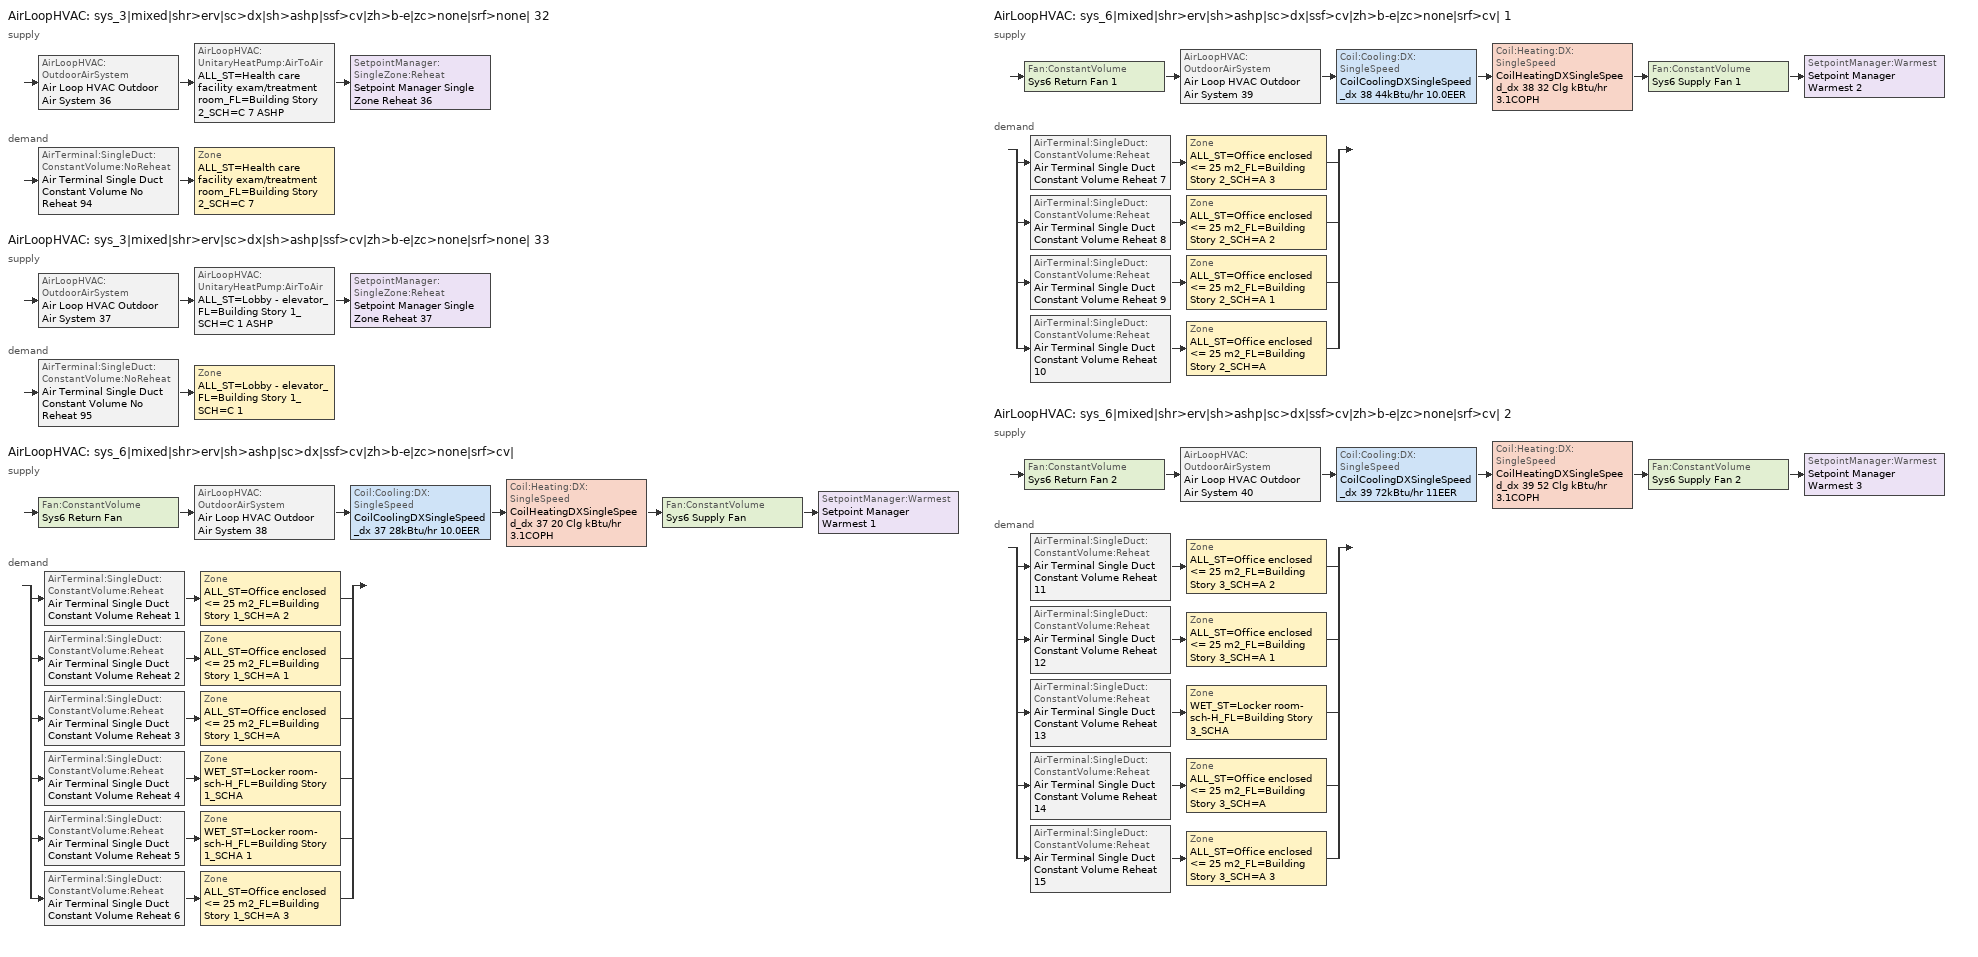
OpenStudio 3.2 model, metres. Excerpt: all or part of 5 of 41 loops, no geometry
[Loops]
AirLoopHVAC 'sys_3|mixed|shr>erv|sc>dx|sh>ashp|ssf>cv|zh>b-e|zc>none|srf>none| 32'
 supply: AirLoopHVAC:OutdoorAirSystem 'Air Loop HVAC Outdoor Air System 36' > AirLoopHVAC:UnitaryHeatPump:AirToAir 'ALL_ST=Health care facility exam/treatment room_FL=Building Story 2_SCH=C 7 ASHP' > SetpointManager:SingleZone:Reheat 'Setpoint Manager Single Zone Reheat 36'
 demand: AirTerminal:SingleDuct:ConstantVolume:NoReheat 'Air Terminal Single Duct Constant Volume No Reheat 94' > Zone 'ALL_ST=Health care facility exam/treatment room_FL=Building Story 2_SCH=C 7'
AirLoopHVAC 'sys_3|mixed|shr>erv|sc>dx|sh>ashp|ssf>cv|zh>b-e|zc>none|srf>none| 33'
 supply: AirLoopHVAC:OutdoorAirSystem 'Air Loop HVAC Outdoor Air System 37' > AirLoopHVAC:UnitaryHeatPump:AirToAir 'ALL_ST=Lobby - elevator_FL=Building Story 1_SCH=C 1 ASHP' > SetpointManager:SingleZone:Reheat 'Setpoint Manager Single Zone Reheat 37'
 demand: AirTerminal:SingleDuct:ConstantVolume:NoReheat 'Air Terminal Single Duct Constant Volume No Reheat 95' > Zone 'ALL_ST=Lobby - elevator_FL=Building Story 1_SCH=C 1'
AirLoopHVAC 'sys_6|mixed|shr>erv|sh>ashp|sc>dx|ssf>cv|zh>b-e|zc>none|srf>cv|'
 supply: Fan:ConstantVolume 'Sys6 Return Fan' > AirLoopHVAC:OutdoorAirSystem 'Air Loop HVAC Outdoor Air System 38' > Coil:Cooling:DX:SingleSpeed 'CoilCoolingDXSingleSpeed_dx 37 28kBtu/hr 10.0EER' > Coil:Heating:DX:SingleSpeed 'CoilHeatingDXSingleSpeed_dx 37 20 Clg kBtu/hr 3.1COPH' > Fan:ConstantVolume 'Sys6 Supply Fan' > SetpointManager:Warmest 'Setpoint Manager Warmest 1'
 demand: split
  | AirTerminal:SingleDuct:ConstantVolume:Reheat 'Air Terminal Single Duct Constant Volume Reheat 1' > Zone 'ALL_ST=Office enclosed <= 25 m2_FL=Building Story 1_SCH=A 2'
  | AirTerminal:SingleDuct:ConstantVolume:Reheat 'Air Terminal Single Duct Constant Volume Reheat 2' > Zone 'ALL_ST=Office enclosed <= 25 m2_FL=Building Story 1_SCH=A 1'
  | AirTerminal:SingleDuct:ConstantVolume:Reheat 'Air Terminal Single Duct Constant Volume Reheat 3' > Zone 'ALL_ST=Office enclosed <= 25 m2_FL=Building Story 1_SCH=A'
  | AirTerminal:SingleDuct:ConstantVolume:Reheat 'Air Terminal Single Duct Constant Volume Reheat 4' > Zone 'WET_ST=Locker room-sch-H_FL=Building Story 1_SCHA'
  | AirTerminal:SingleDuct:ConstantVolume:Reheat 'Air Terminal Single Duct Constant Volume Reheat 5' > Zone 'WET_ST=Locker room-sch-H_FL=Building Story 1_SCHA 1'
  | AirTerminal:SingleDuct:ConstantVolume:Reheat 'Air Terminal Single Duct Constant Volume Reheat 6' > Zone 'ALL_ST=Office enclosed <= 25 m2_FL=Building Story 1_SCH=A 3'
AirLoopHVAC 'sys_6|mixed|shr>erv|sh>ashp|sc>dx|ssf>cv|zh>b-e|zc>none|srf>cv| 1'
 supply: Fan:ConstantVolume 'Sys6 Return Fan 1' > AirLoopHVAC:OutdoorAirSystem 'Air Loop HVAC Outdoor Air System 39' > Coil:Cooling:DX:SingleSpeed 'CoilCoolingDXSingleSpeed_dx 38 44kBtu/hr 10.0EER' > Coil:Heating:DX:SingleSpeed 'CoilHeatingDXSingleSpeed_dx 38 32 Clg kBtu/hr 3.1COPH' > Fan:ConstantVolume 'Sys6 Supply Fan 1' > SetpointManager:Warmest 'Setpoint Manager Warmest 2'
 demand: split
  | AirTerminal:SingleDuct:ConstantVolume:Reheat 'Air Terminal Single Duct Constant Volume Reheat 7' > Zone 'ALL_ST=Office enclosed <= 25 m2_FL=Building Story 2_SCH=A 3'
  | AirTerminal:SingleDuct:ConstantVolume:Reheat 'Air Terminal Single Duct Constant Volume Reheat 8' > Zone 'ALL_ST=Office enclosed <= 25 m2_FL=Building Story 2_SCH=A 2'
  | AirTerminal:SingleDuct:ConstantVolume:Reheat 'Air Terminal Single Duct Constant Volume Reheat 9' > Zone 'ALL_ST=Office enclosed <= 25 m2_FL=Building Story 2_SCH=A 1'
  | AirTerminal:SingleDuct:ConstantVolume:Reheat 'Air Terminal Single Duct Constant Volume Reheat 10' > Zone 'ALL_ST=Office enclosed <= 25 m2_FL=Building Story 2_SCH=A'
AirLoopHVAC 'sys_6|mixed|shr>erv|sh>ashp|sc>dx|ssf>cv|zh>b-e|zc>none|srf>cv| 2'
 supply: Fan:ConstantVolume 'Sys6 Return Fan 2' > AirLoopHVAC:OutdoorAirSystem 'Air Loop HVAC Outdoor Air System 40' > Coil:Cooling:DX:SingleSpeed 'CoilCoolingDXSingleSpeed_dx 39 72kBtu/hr 11EER' > Coil:Heating:DX:SingleSpeed 'CoilHeatingDXSingleSpeed_dx 39 52 Clg kBtu/hr 3.1COPH' > Fan:ConstantVolume 'Sys6 Supply Fan 2' > SetpointManager:Warmest 'Setpoint Manager Warmest 3'
 demand: split
  | AirTerminal:SingleDuct:ConstantVolume:Reheat 'Air Terminal Single Duct Constant Volume Reheat 11' > Zone 'ALL_ST=Office enclosed <= 25 m2_FL=Building Story 3_SCH=A 2'
  | AirTerminal:SingleDuct:ConstantVolume:Reheat 'Air Terminal Single Duct Constant Volume Reheat 12' > Zone 'ALL_ST=Office enclosed <= 25 m2_FL=Building Story 3_SCH=A 1'
  | AirTerminal:SingleDuct:ConstantVolume:Reheat 'Air Terminal Single Duct Constant Volume Reheat 13' > Zone 'WET_ST=Locker room-sch-H_FL=Building Story 3_SCHA'
  | AirTerminal:SingleDuct:ConstantVolume:Reheat 'Air Terminal Single Duct Constant Volume Reheat 14' > Zone 'ALL_ST=Office enclosed <= 25 m2_FL=Building Story 3_SCH=A'
  | AirTerminal:SingleDuct:ConstantVolume:Reheat 'Air Terminal Single Duct Constant Volume Reheat 15' > Zone 'ALL_ST=Office enclosed <= 25 m2_FL=Building Story 3_SCH=A 3'
[Sizing:Zone] Zone Cooling Design Supply Air Temperature Input Method=TemperatureDifference; Zone Cooling Design Supply Air Temperature {C}=14; Zone Cooling Design Supply Air Temperature Difference {deltaC}=11; Zone Heating Design Supply Air Temperature Input Method=TemperatureDifference; Zone Heating Design Supply Air Temperature {C}=40; Zone Heating Design Supply Air Temperature Difference {deltaC}=21; Zone Cooling Design Supply Air Humidity Ratio {kg-H2O/kg-air}=0.0085; Zone Heating Design Supply Air Humidity Ratio {kg-H2O/kg-air}=0.008; Zone Heating Sizing Factor=1.3; Zone Cooling Sizing Factor=1; Cooling Design Air Flow Method=DesignDay; Heating Design Air Flow Method=DesignDay; Account for Dedicated Outdoor Air System=No; Dedicated Outdoor Air System Control Strategy=NeutralSupplyAir; Dedicated Outdoor Air Low Setpoint Temperature for Design {C}=autosize; Dedicated Outdoor Air High Setpoint Temperature for Design {C}=autosize
WET_ST=Locker room-sch-H_FL=Building Story 1_SCHA; WET_ST=Locker room-sch-H_FL=Building Story 1_SCHA 1; WET_ST=Locker room-sch-H_FL=Building Story 3_SCHA; ALL_ST=Office enclosed <= 25 m2_FL=Building Story 1_SCH=A; ALL_ST=Office enclosed <= 25 m2_FL=Building Story 1_SCH=A 1; ALL_ST=Office enclosed <= 25 m2_FL=Building Story 2_SCH=A; ALL_ST=Office enclosed <= 25 m2_FL=Building Story 1_SCH=A 2; ALL_ST=Office enclosed <= 25 m2_FL=Building Story 3_SCH=A; ALL_ST=Office enclosed <= 25 m2_FL=Building Story 3_SCH=A 1; ALL_ST=Office enclosed <= 25 m2_FL=Building Story 2_SCH=A 1; ALL_ST=Office enclosed <= 25 m2_FL=Building Story 3_SCH=A 2; ALL_ST=Office enclosed <= 25 m2_FL=Building Story 1_SCH=A 3; ALL_ST=Office enclosed <= 25 m2_FL=Building Story 2_SCH=A 2; ALL_ST=Office enclosed <= 25 m2_FL=Building Story 2_SCH=A 3; ALL_ST=Office enclosed <= 25 m2_FL=Building Story 3_SCH=A 3; ALL_ST=Health care facility exam/treatment room_FL=Building Story 2_SCH=C 7; ALL_ST=Lobby - elevator_FL=Building Story 1_SCH=C 1
[Zone equipment]
WET_ST=Locker room-sch-H_FL=Building Story 1_SCHA: Zone HVAC Baseboard Convective Electric 3, Zone HVAC Baseboard Convective Electric 99, Air Terminal Single Duct Constant Volume Reheat 4
WET_ST=Locker room-sch-H_FL=Building Story 1_SCHA 1: Zone HVAC Baseboard Convective Electric 9, Zone HVAC Baseboard Convective Electric 100, Air Terminal Single Duct Constant Volume Reheat 5
WET_ST=Locker room-sch-H_FL=Building Story 3_SCHA: Zone HVAC Baseboard Convective Electric 13, Zone HVAC Baseboard Convective Electric 108, Air Terminal Single Duct Constant Volume Reheat 13
ALL_ST=Office enclosed <= 25 m2_FL=Building Story 1_SCH=A: Zone HVAC Baseboard Convective Electric 98, Air Terminal Single Duct Constant Volume Reheat 3
ALL_ST=Office enclosed <= 25 m2_FL=Building Story 1_SCH=A 1: Zone HVAC Baseboard Convective Electric 97, Air Terminal Single Duct Constant Volume Reheat 2
ALL_ST=Office enclosed <= 25 m2_FL=Building Story 2_SCH=A: Zone HVAC Baseboard Convective Electric 105, Air Terminal Single Duct Constant Volume Reheat 10
ALL_ST=Office enclosed <= 25 m2_FL=Building Story 1_SCH=A 2: Zone HVAC Baseboard Convective Electric 96, Air Terminal Single Duct Constant Volume Reheat 1
ALL_ST=Office enclosed <= 25 m2_FL=Building Story 3_SCH=A: Zone HVAC Baseboard Convective Electric 109, Air Terminal Single Duct Constant Volume Reheat 14
ALL_ST=Office enclosed <= 25 m2_FL=Building Story 3_SCH=A 1: Zone HVAC Baseboard Convective Electric 107, Air Terminal Single Duct Constant Volume Reheat 12
ALL_ST=Office enclosed <= 25 m2_FL=Building Story 2_SCH=A 1: Zone HVAC Baseboard Convective Electric 104, Air Terminal Single Duct Constant Volume Reheat 9
ALL_ST=Office enclosed <= 25 m2_FL=Building Story 3_SCH=A 2: Zone HVAC Baseboard Convective Electric 106, Air Terminal Single Duct Constant Volume Reheat 11
ALL_ST=Office enclosed <= 25 m2_FL=Building Story 1_SCH=A 3: Zone HVAC Baseboard Convective Electric 101, Air Terminal Single Duct Constant Volume Reheat 6
ALL_ST=Office enclosed <= 25 m2_FL=Building Story 2_SCH=A 2: Zone HVAC Baseboard Convective Electric 103, Air Terminal Single Duct Constant Volume Reheat 8
ALL_ST=Office enclosed <= 25 m2_FL=Building Story 2_SCH=A 3: Zone HVAC Baseboard Convective Electric 102, Air Terminal Single Duct Constant Volume Reheat 7
ALL_ST=Office enclosed <= 25 m2_FL=Building Story 3_SCH=A 3: Zone HVAC Baseboard Convective Electric 110, Air Terminal Single Duct Constant Volume Reheat 15
ALL_ST=Health care facility exam/treatment room_FL=Building Story 2_SCH=C 7: Zone HVAC Baseboard Convective Electric 94, Air Terminal Single Duct Constant Volume No Reheat 94
ALL_ST=Lobby - elevator_FL=Building Story 1_SCH=C 1: Zone HVAC Baseboard Convective Electric 95, Air Terminal Single Duct Constant Volume No Reheat 95
[AirLoopHVAC] Design Supply Air Flow Rate {m3/s}=autosize; Design Return Air Flow Fraction of Supply Air Flow=1
Name | Availability Schedule
sys_3|mixed|shr>erv|sc>dx|sh>ashp|ssf>cv|zh>b-e|zc>none|srf>none| 32 | sys_3|mixed|shr>none|sc>dx|sh>ashp|ssf>cv|zh>b-e|zc>none|srf>none| 32 Occ Sch
sys_3|mixed|shr>erv|sc>dx|sh>ashp|ssf>cv|zh>b-e|zc>none|srf>none| 33 | sys_3|mixed|shr>none|sc>dx|sh>ashp|ssf>cv|zh>b-e|zc>none|srf>none| 33 Occ Sch
sys_6|mixed|shr>erv|sh>ashp|sc>dx|ssf>cv|zh>b-e|zc>none|srf>cv| | sys_6|mixed|shr>none|sh>ashp|sc>dx|ssf>cv|zh>b-e|zc>none|srf>cv| Occ Sch
sys_6|mixed|shr>erv|sh>ashp|sc>dx|ssf>cv|zh>b-e|zc>none|srf>cv| 1 | sys_6|mixed|shr>none|sh>ashp|sc>dx|ssf>cv|zh>b-e|zc>none|srf>cv| 1 Occ Sch
sys_6|mixed|shr>erv|sh>ashp|sc>dx|ssf>cv|zh>b-e|zc>none|srf>cv| 2 | sys_6|mixed|shr>none|sh>ashp|sc>dx|ssf>cv|zh>b-e|zc>none|srf>cv| 2 Occ Sch
[Sizing:System] Type of Load to Size On=Sensible; Design Outdoor Air Flow Rate {m3/s}=Autosize; Preheat Design Temperature {C}=7; Preheat Design Humidity Ratio {kg-H2O/kg-Air}=0.008; Precool Design Humidity Ratio {kg-H2O/kg-Air}=0.008; Central Cooling Design Supply Air Temperature {C}=13; Sizing Option=NonCoincident; 100% Outdoor Air in Cooling=No; 100% Outdoor Air in Heating=No; Central Cooling Design Supply Air Humidity Ratio {kg-H2O/kg-Air}=0.0085; Central Heating Design Supply Air Humidity Ratio {kg-H2O/kg-Air}=0.008; Cooling Design Air Flow Method=DesignDay; Cooling Design Air Flow Rate {m3/s}=0; Heating Design Air Flow Method=DesignDay; Heating Design Air Flow Rate {m3/s}=0; System Outdoor Air Method=ZoneSum; Zone Maximum Outdoor Air Fraction=1; Cooling Supply Air Flow Rate Per Floor Area {m3/s-m2}=0.00996765; Cooling Fraction of Autosized Cooling Supply Air Flow Rate=1; Cooling Supply Air Flow Rate Per Unit Cooling Capacity {m3/s-W}=3.94755e-05; Heating Supply Air Flow Rate Per Floor Area {m3/s-m2}=0.00996765; Heating Fraction of Autosized Heating Supply Air Flow Rate=1; Heating Fraction of Autosized Cooling Supply Air Flow Rate=1; Heating Supply Air Flow Rate Per Unit Heating Capacity {m3/s-W}=3.15882e-05; Cooling Design Capacity Method=CoolingDesignCapacity; Cooling Design Capacity {W}=autosize; Cooling Design Capacity Per Floor Area {W/m2}=234.7; Fraction of Autosized Cooling Design Capacity=1; Heating Design Capacity Method=HeatingDesignCapacity; Heating Design Capacity {W}=autosize; Heating Design Capacity Per Floor Area {W/m2}=157; Fraction of Autosized Heating Design Capacity=1; Central Cooling Capacity Control Method=OnOff
Name | Central Heating Maximum System Air Flow Ratio | Precool Design Temperature {C} | Central Heating Design Supply Air Temperature {C}
sys_3|mixed|shr>erv|sc>dx|sh>ashp|ssf>cv|zh>b-e|zc>none|srf>none| 32; sys_3|mixed|shr>erv|sc>dx|sh>ashp|ssf>cv|zh>b-e|zc>none|srf>none| 33 | 1 | 13 | 43
sys_6|mixed|shr>erv|sh>ashp|sc>dx|ssf>cv|zh>b-e|zc>none|srf>cv|; sys_6|mixed|shr>erv|sh>ashp|sc>dx|ssf>cv|zh>b-e|zc>none|srf>cv| 1; sys_6|mixed|shr>erv|sh>ashp|sc>dx|ssf>cv|zh>b-e|zc>none|srf>cv| 2 | 0.3 | 12.8 | 13.1
[Fan:OnOff] Availability Schedule=Always On Discrete; Fan Total Efficiency=0.39975; Pressure Rise {Pa}=622.722; Maximum Flow Rate {m3/s}=autosize; Motor Efficiency=0.615; Motor In Airstream Fraction=1
Name | Fan Power Ratio Function of Speed Ratio Curve | Fan Efficiency Ratio Function of Speed Ratio Curve
Fan On Off 36 | Fan On Off Power Curve 35 | Fan On Off Efficiency Curve 35
Fan On Off 37 | Fan On Off Power Curve 36 | Fan On Off Efficiency Curve 36
[Coil:Cooling:DX:SingleSpeed] Availability Schedule=Always On Discrete; Rated Total Cooling Capacity {W}=autosize; Rated Sensible Heat Ratio=autosize; Rated Air Flow Rate {m3/s}=autosize; Rated Evaporator Fan Power Per Volume Flow Rate {W/(m3/s)}=773.3; Total Cooling Capacity Function of Temperature Curve=DXCOOL-NECB2011-REF-CAPFT; Total Cooling Capacity Function of Flow Fraction Curve=DXCOOL-NECB2011-REF-CAPFFLOW; Energy Input Ratio Function of Temperature Curve=DXCOOL-NECB2011-REF-COOLEIRFT; Energy Input Ratio Function of Flow Fraction Curve=DXCOOL-NECB2011-REF-COOLEIRFFLOW; Part Load Fraction Correlation Curve=DXCOOL-NECB2011-REF-COOLPLFFPLR; Minimum Outdoor Dry-Bulb Temperature for Compressor Operation {C}=-25; Condenser Type=AirCooled; Evaporative Condenser Effectiveness=0; Evaporative Condenser Air Flow Rate {m3/s}=Autosize; Evaporative Condenser Pump Rated Power Consumption {W}=Autosize; Crankcase Heater Capacity {W}=0; Maximum Outdoor Dry-Bulb Temperature for Crankcase Heater Operation {C}=0; Basin Heater Capacity {W/K}=0; Basin Heater Setpoint Temperature {C}=10
Name | Rated COP {W/W}
CoilCoolingDXSingleSpeed_dx 35 6kBtu/hr 10.0EER; CoilCoolingDXSingleSpeed_dx 36 27kBtu/hr 10.0EER; CoilCoolingDXSingleSpeed_dx 37 28kBtu/hr 10.0EER; CoilCoolingDXSingleSpeed_dx 38 44kBtu/hr 10.0EER | 3.46588
CoilCoolingDXSingleSpeed_dx 39 72kBtu/hr 11EER | 3.79883
[Coil:Heating:DX:SingleSpeed] Availability Schedule=Always On Discrete; Rated Air Flow Rate {m3/s}=Autosize; Rated Supply Fan Power Per Volume Flow Rate {W/(m3/s)}=773.3; Total Heating Capacity Function of Temperature Curve=DXHEAT-NECB2011-REF-CAPFT; Total Heating Capacity Function of Flow Fraction Curve=DXHEAT-NECB2011-REF-CAPFFLOW; Energy Input Ratio Function of Temperature Curve=DXHEAT-NECB2011-REF-EIRFT; Energy Input Ratio Function of Flow Fraction Curve=DXHEAT-NECB2011-REF-EIRFFLOW; Part Load Fraction Correlation Curve=DXHEAT-NECB2011-REF-PLFFPLR; Minimum Outdoor Dry-Bulb Temperature for Compressor Operation {C}=-10; Defrost Strategy=Resistive; Defrost Control=Timed; Defrost Time Period Fraction=0.166667; Resistive Defrost Heater Capacity {W}=2000
Name | Rated Total Heating Capacity {W} | Rated COP {W/W}
CoilHeatingDXSingleSpeed_dx 35 4 Clg kBtu/hr 3.1COPH | 1239.81 | 3.29414
CoilHeatingDXSingleSpeed_dx 36 19 Clg kBtu/hr 3.1COPH | 5649.37 | 3.30104
CoilHeatingDXSingleSpeed_dx 37 20 Clg kBtu/hr 3.1COPH | 5885.99 | 3.30141
CoilHeatingDXSingleSpeed_dx 38 32 Clg kBtu/hr 3.1COPH | 9279.74 | 3.30673
CoilHeatingDXSingleSpeed_dx 39 52 Clg kBtu/hr 3.1COPH | 15274.5 | 3.31611
[Controller:OutdoorAir] Minimum Outdoor Air Flow Rate {m3/s}=autosize; Maximum Outdoor Air Flow Rate {m3/s}=Autosize; Economizer Control Action Type=ModulateFlow; Lockout Type=NoLockout; Minimum Limit Type=FixedMinimum; High Humidity Control=No; Heat Recovery Bypass Control Type=BypassWhenOAFlowGreaterThanMinimum
Name | Economizer Control Type | Economizer Maximum Limit Dry-Bulb Temperature {C} | Economizer Maximum Limit Enthalpy {J/kg} | Economizer Minimum Limit Dry-Bulb Temperature {C} | Minimum Outdoor Air Schedule | Controller Mechanical Ventilation
Controller Outdoor Air 36 | NoEconomizer | 28 | 64000 | -100 | sys_3|mixed|shr>none|sc>dx|sh>ashp|ssf>cv|zh>b-e|zc>none|srf>none| 32 Occ Sch | Controller Mechanical Ventilation 36
Controller Outdoor Air 37 | NoEconomizer | 28 | 64000 | -100 | sys_3|mixed|shr>none|sc>dx|sh>ashp|ssf>cv|zh>b-e|zc>none|srf>none| 33 Occ Sch | Controller Mechanical Ventilation 37
Controller Outdoor Air 38 | NoEconomizer | 28 | 64000 | -100 | sys_6|mixed|shr>none|sh>ashp|sc>dx|ssf>cv|zh>b-e|zc>none|srf>cv| Occ Sch | Controller Mechanical Ventilation 38
Controller Outdoor Air 39 | NoEconomizer | 28 | 64000 | -100 | sys_6|mixed|shr>none|sh>ashp|sc>dx|ssf>cv|zh>b-e|zc>none|srf>cv| 1 Occ Sch | Controller Mechanical Ventilation 39
Controller Outdoor Air 40 | DifferentialEnthalpy |  |  |  | sys_6|mixed|shr>none|sh>ashp|sc>dx|ssf>cv|zh>b-e|zc>none|srf>cv| 2 Occ Sch | Controller Mechanical Ventilation 40
[Controller:MechanicalVentilation] Availability Schedule=Always On Discrete; System Outdoor Air Method=ZoneSum
Controller Mechanical Ventilation 36; Controller Mechanical Ventilation 37; Controller Mechanical Ventilation 38; Controller Mechanical Ventilation 39; Controller Mechanical Ventilation 40
[AirLoopHVAC:OutdoorAirSystem]
Name | Controller
Air Loop HVAC Outdoor Air System 36 | Controller Outdoor Air 36
Air Loop HVAC Outdoor Air System 37 | Controller Outdoor Air 37
Air Loop HVAC Outdoor Air System 38 | Controller Outdoor Air 38
Air Loop HVAC Outdoor Air System 39 | Controller Outdoor Air 39
Air Loop HVAC Outdoor Air System 40 | Controller Outdoor Air 40
[Coil:Heating:Gas] Availability Schedule=Always On Discrete; Gas Burner Efficiency=0.924; Nominal Capacity {W}=AutoSize; Parasitic Electric Load {W}=0; Part Load Fraction Correlation Curve=FURNACE-EFFPLR-NECB2011; Parasitic Gas Load {W}=0
Coil Heating Gas 36; Coil Heating Gas 37; Coil Heating Gas 38; Coil Heating Gas 39; Coil Heating Gas 40; Coil Heating Gas 41; Coil Heating Gas 42; Coil Heating Gas 43; Coil Heating Gas 44; Coil Heating Gas 45; Coil Heating Gas 46; Coil Heating Gas 47; Coil Heating Gas 48; Coil Heating Gas 49; Coil Heating Gas 50; Coil Heating Gas 51; Coil Heating Gas 52
[AirLoopHVAC:UnitaryHeatPump:AirToAir] Availability Schedule=Always On Discrete; Supply Air Flow Rate During Cooling Operation {m3/s}=Autosize; Supply Air Flow Rate During Heating Operation {m3/s}=Autosize; Maximum Supply Air Temperature from Supplemental Heater {C}=Autosize
Name | Controlling Zone or Thermostat Location | Supply Air Fan | Heating Coil | Cooling Coil | Supplemental Heating Coil | Supply Air Fan Operating Mode Schedule
ALL_ST=Health care facility exam/treatment room_FL=Building Story 2_SCH=C 7 ASHP | ALL_ST=Health care facility exam/treatment room_FL=Building Story 2_SCH=C 7 | Fan On Off 36 | CoilHeatingDXSingleSpeed_dx 35 4 Clg kBtu/hr 3.1COPH | CoilCoolingDXSingleSpeed_dx 35 6kBtu/hr 10.0EER | Coil Heating Gas 36 | sys_3|mixed|shr>none|sc>dx|sh>ashp|ssf>cv|zh>b-e|zc>none|srf>none| 32 Occ Sch
ALL_ST=Lobby - elevator_FL=Building Story 1_SCH=C 1 ASHP | ALL_ST=Lobby - elevator_FL=Building Story 1_SCH=C 1 | Fan On Off 37 | CoilHeatingDXSingleSpeed_dx 36 19 Clg kBtu/hr 3.1COPH | CoilCoolingDXSingleSpeed_dx 36 27kBtu/hr 10.0EER | Coil Heating Gas 37 | sys_3|mixed|shr>none|sc>dx|sh>ashp|ssf>cv|zh>b-e|zc>none|srf>none| 33 Occ Sch
[SetpointManager:SingleZone:Reheat] Minimum Supply Air Temperature {C}=13; Maximum Supply Air Temperature {C}=43
Name | Control Zone
Setpoint Manager Single Zone Reheat 36 | ALL_ST=Health care facility exam/treatment room_FL=Building Story 2_SCH=C 7
Setpoint Manager Single Zone Reheat 37 | ALL_ST=Lobby - elevator_FL=Building Story 1_SCH=C 1
[ZoneHVAC:Baseboard:Convective:Electric] Availability Schedule=Always On Discrete; Nominal Capacity {W}=autosize; Efficiency=1
Zone HVAC Baseboard Convective Electric 3; Zone HVAC Baseboard Convective Electric 9; Zone HVAC Baseboard Convective Electric 13; Zone HVAC Baseboard Convective Electric 94; Zone HVAC Baseboard Convective Electric 95; Zone HVAC Baseboard Convective Electric 96; Zone HVAC Baseboard Convective Electric 97; Zone HVAC Baseboard Convective Electric 98; Zone HVAC Baseboard Convective Electric 99; Zone HVAC Baseboard Convective Electric 100; Zone HVAC Baseboard Convective Electric 101; Zone HVAC Baseboard Convective Electric 102; Zone HVAC Baseboard Convective Electric 103; Zone HVAC Baseboard Convective Electric 104; Zone HVAC Baseboard Convective Electric 105; Zone HVAC Baseboard Convective Electric 106; Zone HVAC Baseboard Convective Electric 107; Zone HVAC Baseboard Convective Electric 108; Zone HVAC Baseboard Convective Electric 109; Zone HVAC Baseboard Convective Electric 110
[AirTerminal:SingleDuct:ConstantVolume:NoReheat] Availability Schedule=Always On Discrete; Maximum Air Flow Rate {m3/s}=AutoSize
Air Terminal Single Duct Constant Volume No Reheat 94; Air Terminal Single Duct Constant Volume No Reheat 95
[Fan:ConstantVolume] Availability Schedule=Always On Discrete; Fan Total Efficiency=0.39975; Pressure Rise {Pa}=640; Maximum Flow Rate {m3/s}=AutoSize; Motor Efficiency=0.615
Sys6 Supply Fan; Sys6 Return Fan; Sys6 Supply Fan 1; Sys6 Return Fan 1; Sys6 Supply Fan 2; Sys6 Return Fan 2
[SetpointManager:Warmest] Control Variable=Temperature; Minimum Setpoint Temperature {C}=13; Maximum Setpoint Temperature {C}=24; Strategy=MaximumTemperature
Setpoint Manager Warmest 1; Setpoint Manager Warmest 2; Setpoint Manager Warmest 3
[AirTerminal:SingleDuct:ConstantVolume:Reheat] Availability Schedule=Always On Discrete; Maximum Air Flow Rate {m3/s}=autosize; Maximum Hot Water or Steam Flow Rate {m3/s}=autosize; Minimum Hot Water or Steam Flow Rate {m3/s}=0; Convergence Tolerance=0.001; Maximum Reheat Air Temperature {C}=35
Name | Reheat Coil
Air Terminal Single Duct Constant Volume Reheat 1 | Coil Heating Gas 38
Air Terminal Single Duct Constant Volume Reheat 2 | Coil Heating Gas 39
Air Terminal Single Duct Constant Volume Reheat 3 | Coil Heating Gas 40
Air Terminal Single Duct Constant Volume Reheat 4 | Coil Heating Gas 41
Air Terminal Single Duct Constant Volume Reheat 5 | Coil Heating Gas 42
Air Terminal Single Duct Constant Volume Reheat 6 | Coil Heating Gas 43
Air Terminal Single Duct Constant Volume Reheat 7 | Coil Heating Gas 44
Air Terminal Single Duct Constant Volume Reheat 8 | Coil Heating Gas 45
Air Terminal Single Duct Constant Volume Reheat 9 | Coil Heating Gas 46
Air Terminal Single Duct Constant Volume Reheat 10 | Coil Heating Gas 47
Air Terminal Single Duct Constant Volume Reheat 11 | Coil Heating Gas 48
Air Terminal Single Duct Constant Volume Reheat 12 | Coil Heating Gas 49
Air Terminal Single Duct Constant Volume Reheat 13 | Coil Heating Gas 50
Air Terminal Single Duct Constant Volume Reheat 14 | Coil Heating Gas 51
Air Terminal Single Duct Constant Volume Reheat 15 | Coil Heating Gas 52
[Schedule:Ruleset]
Name | Default Day Schedule | Summer Design Day Schedule | Winter Design Day Schedule
sys_3|mixed|shr>none|sc>dx|sh>ashp|ssf>cv|zh>b-e|zc>none|srf>none| 32 Occ Sch | sys_3|mixed|shr>none|sc>dx|sh>ashp|ssf>cv|zh>b-e|zc>none|srf>none| 32 Occ Sch Default | sys_3|mixed|shr>none|sc>dx|sh>ashp|ssf>cv|zh>b-e|zc>none|srf>none| 32 Occ Sch Summer Design Day | sys_3|mixed|shr>none|sc>dx|sh>ashp|ssf>cv|zh>b-e|zc>none|srf>none| 32 Occ Sch Winter Design Day
sys_3|mixed|shr>none|sc>dx|sh>ashp|ssf>cv|zh>b-e|zc>none|srf>none| 33 Occ Sch | sys_3|mixed|shr>none|sc>dx|sh>ashp|ssf>cv|zh>b-e|zc>none|srf>none| 33 Occ Sch Default | sys_3|mixed|shr>none|sc>dx|sh>ashp|ssf>cv|zh>b-e|zc>none|srf>none| 33 Occ Sch Summer Design Day | sys_3|mixed|shr>none|sc>dx|sh>ashp|ssf>cv|zh>b-e|zc>none|srf>none| 33 Occ Sch Winter Design Day
sys_6|mixed|shr>none|sh>ashp|sc>dx|ssf>cv|zh>b-e|zc>none|srf>cv| Occ Sch | sys_6|mixed|shr>none|sh>ashp|sc>dx|ssf>cv|zh>b-e|zc>none|srf>cv| Occ Sch Default | sys_6|mixed|shr>none|sh>ashp|sc>dx|ssf>cv|zh>b-e|zc>none|srf>cv| Occ Sch Summer Design Day | sys_6|mixed|shr>none|sh>ashp|sc>dx|ssf>cv|zh>b-e|zc>none|srf>cv| Occ Sch Winter Design Day
sys_6|mixed|shr>none|sh>ashp|sc>dx|ssf>cv|zh>b-e|zc>none|srf>cv| 1 Occ Sch | sys_6|mixed|shr>none|sh>ashp|sc>dx|ssf>cv|zh>b-e|zc>none|srf>cv| 1 Occ Sch Default | sys_6|mixed|shr>none|sh>ashp|sc>dx|ssf>cv|zh>b-e|zc>none|srf>cv| 1 Occ Sch Summer Design Day | sys_6|mixed|shr>none|sh>ashp|sc>dx|ssf>cv|zh>b-e|zc>none|srf>cv| 1 Occ Sch Winter Design Day
sys_6|mixed|shr>none|sh>ashp|sc>dx|ssf>cv|zh>b-e|zc>none|srf>cv| 2 Occ Sch | sys_6|mixed|shr>none|sh>ashp|sc>dx|ssf>cv|zh>b-e|zc>none|srf>cv| 2 Occ Sch Default | sys_6|mixed|shr>none|sh>ashp|sc>dx|ssf>cv|zh>b-e|zc>none|srf>cv| 2 Occ Sch Summer Design Day | sys_6|mixed|shr>none|sh>ashp|sc>dx|ssf>cv|zh>b-e|zc>none|srf>cv| 2 Occ Sch Winter Design Day
[Schedule:Day]
sys_3|mixed|shr>none|sc>dx|sh>ashp|ssf>cv|zh>b-e|zc>none|srf>none| 32 Occ Sch Default; sys_3|mixed|shr>none|sc>dx|sh>ashp|ssf>cv|zh>b-e|zc>none|srf>none| 33 Occ Sch Default: 9, 0, 0, 21, 0, 1, 24, 0, 0
sys_3|mixed|shr>none|sc>dx|sh>ashp|ssf>cv|zh>b-e|zc>none|srf>none| 32 Occ Sch Winter Design Day; sys_3|mixed|shr>none|sc>dx|sh>ashp|ssf>cv|zh>b-e|zc>none|srf>none| 32 Occ Sch Summer Design Day; sys_3|mixed|shr>none|sc>dx|sh>ashp|ssf>cv|zh>b-e|zc>none|srf>none| 33 Occ Sch Winter Design Day; sys_3|mixed|shr>none|sc>dx|sh>ashp|ssf>cv|zh>b-e|zc>none|srf>none| 33 Occ Sch Summer Design Day; sys_6|mixed|shr>none|sh>ashp|sc>dx|ssf>cv|zh>b-e|zc>none|srf>cv| Occ Sch Winter Design Day; sys_6|mixed|shr>none|sh>ashp|sc>dx|ssf>cv|zh>b-e|zc>none|srf>cv| Occ Sch Summer Design Day; sys_6|mixed|shr>none|sh>ashp|sc>dx|ssf>cv|zh>b-e|zc>none|srf>cv| 1 Occ Sch Winter Design Day; sys_6|mixed|shr>none|sh>ashp|sc>dx|ssf>cv|zh>b-e|zc>none|srf>cv| 1 Occ Sch Summer Design Day; sys_6|mixed|shr>none|sh>ashp|sc>dx|ssf>cv|zh>b-e|zc>none|srf>cv| 2 Occ Sch Winter Design Day; sys_6|mixed|shr>none|sh>ashp|sc>dx|ssf>cv|zh>b-e|zc>none|srf>cv| 2 Occ Sch Summer Design Day: 24, 0, 1
sys_3|mixed|shr>none|sc>dx|sh>ashp|ssf>cv|zh>b-e|zc>none|srf>none| 32 Occ Sch Sunday; sys_3|mixed|shr>none|sc>dx|sh>ashp|ssf>cv|zh>b-e|zc>none|srf>none| 33 Occ Sch Sunday: 9, 0, 0, 19, 0, 1, 24, 0, 0
sys_6|mixed|shr>none|sh>ashp|sc>dx|ssf>cv|zh>b-e|zc>none|srf>cv| Occ Sch Default; sys_6|mixed|shr>none|sh>ashp|sc>dx|ssf>cv|zh>b-e|zc>none|srf>cv| 1 Occ Sch Default; sys_6|mixed|shr>none|sh>ashp|sc>dx|ssf>cv|zh>b-e|zc>none|srf>cv| 2 Occ Sch Default: 8, 0, 0, 19, 0, 1, 24, 0, 0
sys_6|mixed|shr>none|sh>ashp|sc>dx|ssf>cv|zh>b-e|zc>none|srf>cv| Occ Sch Sunday; sys_6|mixed|shr>none|sh>ashp|sc>dx|ssf>cv|zh>b-e|zc>none|srf>cv| 1 Occ Sch Sunday; sys_6|mixed|shr>none|sh>ashp|sc>dx|ssf>cv|zh>b-e|zc>none|srf>cv| 2 Occ Sch Sunday: 24, 0, 0
[Schedule:Rule] Rule Order=0; Apply Sunday=Yes; Date Specification Type=DateRange; Start Month=1; Start Day=1; End Month=12; End Day=31
Name | Schedule Ruleset | Day Schedule | Apply Saturday
sys_3|mixed|shr>none|sc>dx|sh>ashp|ssf>cv|zh>b-e|zc>none|srf>none| 32 Occ Sch Sunday Rule | sys_3|mixed|shr>none|sc>dx|sh>ashp|ssf>cv|zh>b-e|zc>none|srf>none| 32 Occ Sch | sys_3|mixed|shr>none|sc>dx|sh>ashp|ssf>cv|zh>b-e|zc>none|srf>none| 32 Occ Sch Sunday
sys_3|mixed|shr>none|sc>dx|sh>ashp|ssf>cv|zh>b-e|zc>none|srf>none| 33 Occ Sch Sunday Rule | sys_3|mixed|shr>none|sc>dx|sh>ashp|ssf>cv|zh>b-e|zc>none|srf>none| 33 Occ Sch | sys_3|mixed|shr>none|sc>dx|sh>ashp|ssf>cv|zh>b-e|zc>none|srf>none| 33 Occ Sch Sunday
sys_6|mixed|shr>none|sh>ashp|sc>dx|ssf>cv|zh>b-e|zc>none|srf>cv| Occ Sch Sunday Rule | sys_6|mixed|shr>none|sh>ashp|sc>dx|ssf>cv|zh>b-e|zc>none|srf>cv| Occ Sch | sys_6|mixed|shr>none|sh>ashp|sc>dx|ssf>cv|zh>b-e|zc>none|srf>cv| Occ Sch Sunday | Yes
sys_6|mixed|shr>none|sh>ashp|sc>dx|ssf>cv|zh>b-e|zc>none|srf>cv| 1 Occ Sch Sunday Rule | sys_6|mixed|shr>none|sh>ashp|sc>dx|ssf>cv|zh>b-e|zc>none|srf>cv| 1 Occ Sch | sys_6|mixed|shr>none|sh>ashp|sc>dx|ssf>cv|zh>b-e|zc>none|srf>cv| 1 Occ Sch Sunday | Yes
sys_6|mixed|shr>none|sh>ashp|sc>dx|ssf>cv|zh>b-e|zc>none|srf>cv| 2 Occ Sch Sunday Rule | sys_6|mixed|shr>none|sh>ashp|sc>dx|ssf>cv|zh>b-e|zc>none|srf>cv| 2 Occ Sch | sys_6|mixed|shr>none|sh>ashp|sc>dx|ssf>cv|zh>b-e|zc>none|srf>cv| 2 Occ Sch Sunday | Yes
[Schedule:Constant]
Always On Discrete: Value=1
[Curve:Exponent] Coefficient1 Constant=1; Coefficient2 Constant=0; Coefficient3 Constant=0; Minimum Value of x=0; Maximum Value of x=1
Fan On Off Power Curve 35; Fan On Off Power Curve 36
[Curve:Cubic]
Name | Coefficient1 Constant | Coefficient2 x | Coefficient3 x**2 | Coefficient4 x**3 | Minimum Value of x | Maximum Value of x
Fan On Off Efficiency Curve 35; Fan On Off Efficiency Curve 36 | 1 | 0 | 0 | 0 | 0 | 1
DXHEAT-NECB2011-REF-CAPFT | 0.729009 | 0.0319275 | 0.000136404 | -8.748e-06 | -20 | 20
DXHEAT-NECB2011-REF-CAPFFLOW | 0.84 | 0.16 | 0 | 0 | 0.5 | 1.5
DXHEAT-NECB2011-REF-EIRFT | 1.2183 | -0.03612 | 0.00142 | -2.68e-05 | -20 | 20
DXHEAT-NECB2011-REF-PLFFPLR | 0.3696 | 2.3362 | -2.9577 | 1.2596 | 0.7 | 1
DXCOOL-NECB2011-REF-COOLPLFFPLR | 0.0277 | 4.9151 | -8.184 | 4.2702 | 0.7 | 1
FURNACE-EFFPLR-NECB2011 | 0.722 | 0.8211 | -1.0396 | 0.5 | 0 | 1
[Curve:Biquadratic] Minimum Value of x=13; Maximum Value of x=24; Minimum Value of y=24; Maximum Value of y=46
Name | Coefficient1 Constant | Coefficient2 x | Coefficient3 x**2 | Coefficient4 y | Coefficient5 y**2 | Coefficient6 x*y
DXCOOL-NECB2011-REF-CAPFT | 0.867905 | 0.0142459 | 0.00055436 | -0.0075575 | 3.3e-05 | -0.0001918
DXCOOL-NECB2011-REF-COOLEIRFT | 0.114171 | 0.0281822 | -0.0004199 | 0.0214108 | 0.000161028 | -0.000679104
[Curve:Quadratic]
Name | Coefficient1 Constant | Coefficient2 x | Coefficient3 x**2 | Minimum Value of x | Maximum Value of x
DXHEAT-NECB2011-REF-EIRFFLOW | 1.3824 | -0.4336 | 0.0512 | 0 | 1
DXCOOL-NECB2011-REF-CAPFFLOW | 0.8 | 0.2 | 0 | 0.5 | 1.5
DXCOOL-NECB2011-REF-COOLEIRFFLOW | 1.1552 | -0.1808 | 0.0256 | 0.5 | 1.5
